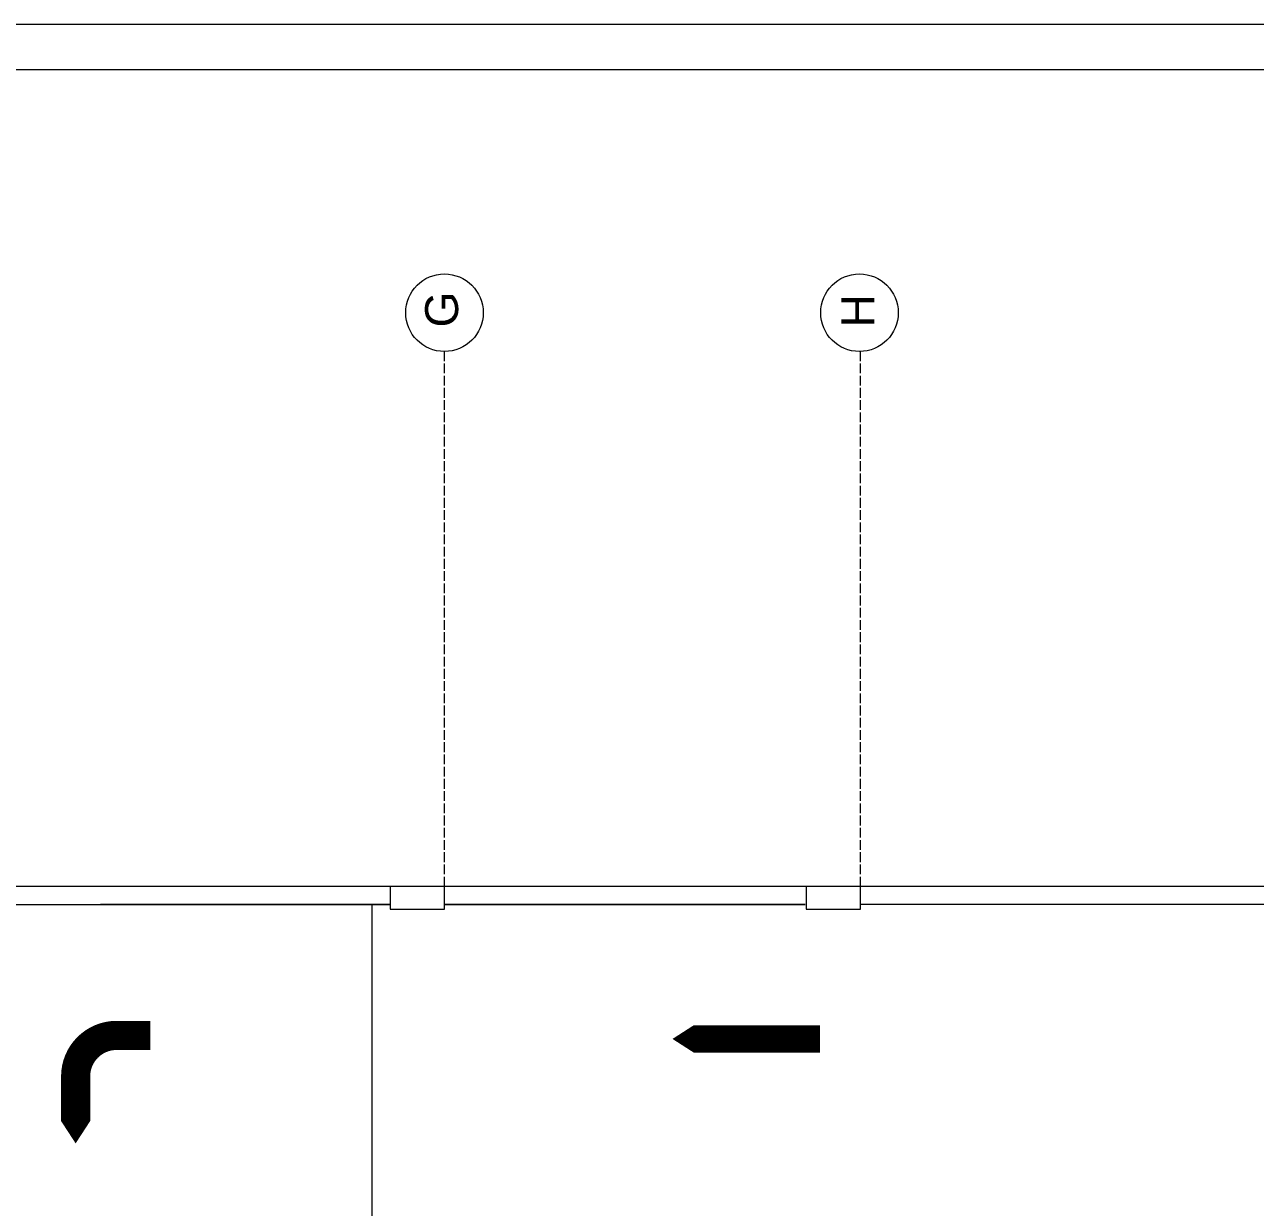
# Model space of a CAD drawing. Header units: metres. Extents: x -2 to 3328848, y -2 to 2725060.
# Drawn here: x 1663052.6 to 1663188.6, y 1362114.7 to 1362245.4 of the extents above; entities that cross this region are included whole.
import ezdxf
from ezdxf.enums import TextEntityAlignment as Align

# ---------------------------------------------------------------- set-up
doc = ezdxf.new("R2010")
doc.units = ezdxf.units.M
doc.linetypes.add('ACAD_ISO02W100', pattern=[15, 12, -3])
doc.linetypes.add('DOT', pattern=[0.25, 0, -0.25])
doc.layers.get('0').update_dxf_attribs({"color": 253, "lineweight": 0})
doc.layers.add('CAJETIN', color=7, linetype='Continuous', lineweight=0, true_color=0x000000)
for name, color, linetype, lineweight in [('L.COLUMNA', 253, 'Continuous', 0), ('letra', 253, 'DOT', 0), ('NOFIJO', 253, 'Continuous', 0), ('SIMBOLOGIA', 253, 'Continuous', 0)]:
    doc.layers.add(name, color=color, linetype=linetype, lineweight=lineweight)
doc.styles.get("Standard").update_dxf_attribs({"font": 'arial.ttf'})

# ---------------------------------------------------------------- blocks, each defined once
blk = doc.blocks.new('*U96')
for points in [[(-594, 0), (0, 0), (0, 420), (-594, 420)], [(-589, 5), (-5, 5), (-5, 415), (-589, 415)]]:
    blk.add_lwpolyline(points, close=True)
at = {"lineweight": 30, "flags": 104}
blk.add_attdef('NOMBRE_PROYECTO', text='', height=5, dxfattribs=at).set_placement((-165, 63.27), align=Align.TOP_LEFT)
for tag, p in [('PROMOTOR', (-133.74, 41.5)), ('SITUACION', (-133.74, 34.5)), ('AUTOR', (-133.74, 27.5)), ('1/X', (-133.74, 20.5)), ('XX/XX/XXXX', (-80.02, 20.5)), ('V.X', (-25.12, 20.5)), ('NOMBRE_PLANO', (-133.74, 13.5)), ('X', (-25.12, 13.48))]:
    blk.add_attdef(tag, text='', height=3.5).set_placement(p, align=Align.MIDDLE_LEFT)

msp = doc.modelspace()

# ---------------------------------------------------------------- linework, layer by layer
for p, q in [((1663033.022, 1362148.203), (1663093.022, 1362148.203)), ((1663099.022, 1362148.203), (1663138.878, 1362148.203))]:
    msp.add_line(p, q)
at = {"ltscale": 0.02}
for p, q in [((1663093.022, 1362148.203), (1663061.022, 1362148.203)), ((1663091.022, 1362113.203), (1663091.022, 1362148.203)), ((1663138.878, 1362148.203), (1663099.022, 1362148.203)), ((1663191.022, 1362148.203), (1663145.002, 1362148.203))]:
    msp.add_line(p, q, dxfattribs=at)
msp.add_lwpolyline([(1663191.022, 1361930.203), (1663191.022, 1362150.203), (1662791.022, 1362150.203), (1662791.022, 1361930.203)], close=True)
at = {"ltscale": 0.2}
for centre in [(1663099.022, 1362213.593), (1663144.878, 1362213.593)]:
    msp.add_circle(centre, 4.285, dxfattribs=at)
at = {"layer": 'L.COLUMNA', "linetype": 'ACAD_ISO02W100', "ltscale": 0.09}
for p, q in [((1663099.022, 1362150.203), (1663099.022, 1362209.308)), ((1663145.002, 1362150.203), (1663145.002, 1362209.308))]:
    msp.add_line(p, q, dxfattribs=at)
at = {"layer": 'NOFIJO', "ltscale": 0.02}
for points in [[(1663099.022, 1362147.703), (1663099.022, 1362150.203), (1663093.022, 1362150.203), (1663093.022, 1362147.703)], [(1663145.002, 1362147.703), (1663145.002, 1362150.203), (1663139.002, 1362150.203), (1663139.002, 1362147.703)]]:
    msp.add_lwpolyline(points, close=True, dxfattribs=at)
at = {"layer": 'SIMBOLOGIA'}
for points in [[(1663066.523, 1362133.747, 3.221, 3.221, 0), (1663062.795, 1362133.747, 3.221, 3.221, 0.4136738), (1663058.271, 1362129.231, 3.221, 3.221, 0), (1663058.271, 1362127.823, 7.822, 0, 0), (1663058.271, 1362121.815, 0, 0, 0)], [(1663140.534, 1362133.358, 3.006, 3.006, 0), (1663130.228, 1362133.358, 7.729, 0, 0), (1663124.216, 1362133.358, 0, 0, 0)]]:
    msp.add_lwpolyline(points, format="xyseb", dxfattribs=at)

# ---------------------------------------------------------------- block references
at = {"layer": 'CAJETIN', "color": 18, "true_color": 0x000000}
msp.add_blockref('*U96', (1663323.448, 1361825.422), dxfattribs=at)

# ---------------------------------------------------------------- texts
at = {"layer": 'letra', "linetype": 'ACAD_ISO02W100', "ltscale": 0.009}
for s, p in [('G', (1663100.53, 1362211.962)), ('H', (1663146.511, 1362211.962))]:
    msp.add_text(s, height=3.64, rotation=90, dxfattribs=at).set_placement(p)

doc.saveas('drawing.dxf')
